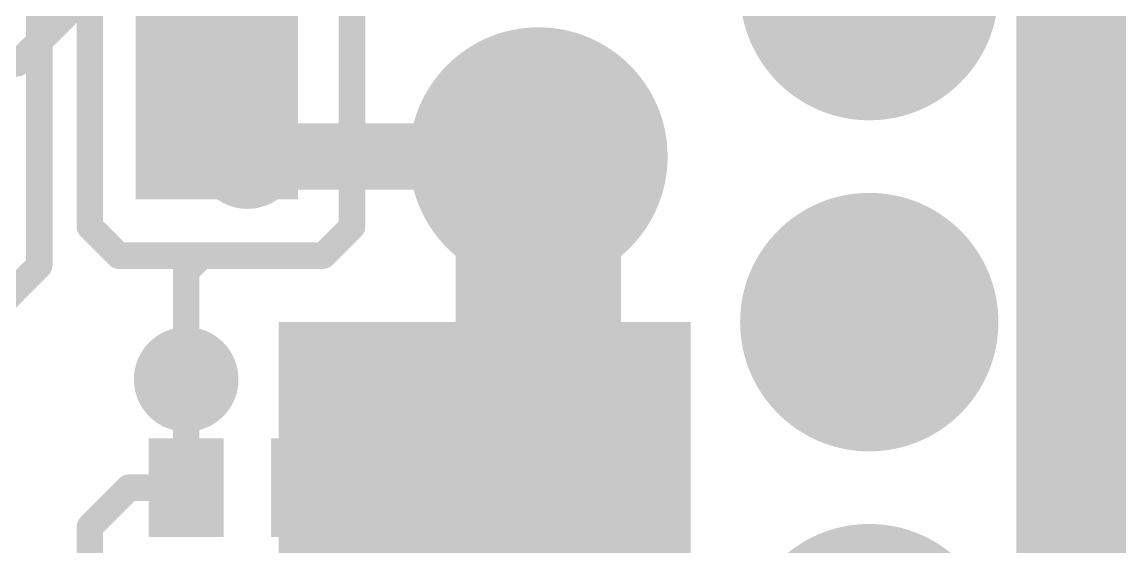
# Model space of a CAD drawing. Header units: millimetres. Extents: x -0.39 to 1.43, y -0.39 to 1.45.
# Drawn here: x 0.7299 to 1.0636, y 0.2391 to 0.3976 of the extents above; entities that cross this region are included whole.
import ezdxf

# ---------------------------------------------------------------- set-up
doc = ezdxf.new("R2010")
doc.units = ezdxf.units.MM
doc.header["$MEASUREMENT"] = 0
for name, color, linetype in [('BottomLayer', 5, 'Continuous'), ('BottomPaste', 16, 'Continuous'), ('BottomSolder', 6, 'Continuous'), ('MultiLayer', 9, 'Continuous'), ('PadHoleLayer', 156, 'Continuous'), ('TopLayer', 1, 'Continuous'), ('TopOverlay', 2, 'Continuous'), ('TopSolder', 216, 'Continuous'), ('ViaHoleLayer', 16, 'Continuous')]:
    doc.layers.add(name, color=color, linetype=linetype)

# ---------------------------------------------------------------- blocks, each defined once
blk = doc.blocks.new('C___0402_B_20')
at = {"layer": 'BottomLayer'}
for points in [[(-0.0095, 0.0125), (-0.0095, -0.0125), (-0.0275, -0.0125), (-0.0275, 0.0125)], [(0.0275, 0.0125), (0.0275, -0.0125), (0.0095, -0.0125), (0.0095, 0.0125)]]:
    blk.add_hatch(color=5, dxfattribs=at).paths.add_polyline_path(points)
at = {"layer": 'BottomPaste'}
for points in [[(-0.0095, 0.0125), (-0.0095, -0.0125), (-0.0275, -0.0125), (-0.0275, 0.0125)], [(0.0275, 0.0125), (0.0275, -0.0125), (0.0095, -0.0125), (0.0095, 0.0125)]]:
    blk.add_hatch(color=16, dxfattribs=at).paths.add_polyline_path(points)
at = {"layer": 'BottomSolder'}
for points in [[(-0.00714, 0.01486), (-0.00714, -0.01486), (-0.02986, -0.01486), (-0.02986, 0.01486)], [(0.02986, 0.01486), (0.02986, -0.01486), (0.00714, -0.01486), (0.00714, 0.01486)]]:
    blk.add_hatch(color=6, dxfattribs=at).paths.add_polyline_path(points)
blk = doc.blocks.new('HY951180A_82')
at = {"layer": 'BottomLayer'}
h = blk.add_hatch(color=5, dxfattribs=at)
edge = h.paths.add_edge_path()
edge.add_arc((-0.025, -0.15591), 0.03504, 0, 360)
h = blk.add_hatch(color=5, dxfattribs=at)
edge = h.paths.add_edge_path()
edge.add_arc((0.075, -0.15591), 0.03504, 0, 360)
h = blk.add_hatch(color=5, dxfattribs=at)
edge = h.paths.add_edge_path()
edge.add_arc((-0.075, -0.25591), 0.03504, 0, 360)
h = blk.add_hatch(color=5, dxfattribs=at)
edge = h.paths.add_edge_path()
edge.add_arc((0.025, -0.25591), 0.03504, 0, 360)
h = blk.add_hatch(color=5, dxfattribs=at)
edge = h.paths.add_edge_path()
edge.add_arc((0.125, -0.25591), 0.03504, 0, 360)
at = {"layer": 'BottomSolder'}
h = blk.add_hatch(color=6, dxfattribs=at)
edge = h.paths.add_edge_path()
edge.add_arc((-0.025, -0.15591), 0.03904, 0, 360)
h = blk.add_hatch(color=6, dxfattribs=at)
edge = h.paths.add_edge_path()
edge.add_arc((0.075, -0.15591), 0.03904, 0, 360)
h = blk.add_hatch(color=6, dxfattribs=at)
edge = h.paths.add_edge_path()
edge.add_arc((-0.075, -0.25591), 0.03904, 0, 360)
h = blk.add_hatch(color=6, dxfattribs=at)
edge = h.paths.add_edge_path()
edge.add_arc((0.025, -0.25591), 0.03904, 0, 360)
h = blk.add_hatch(color=6, dxfattribs=at)
edge = h.paths.add_edge_path()
edge.add_arc((0.125, -0.25591), 0.03904, 0, 360)
at = {"layer": 'MultiLayer'}
h = blk.add_hatch(color=9, dxfattribs=at)
edge = h.paths.add_edge_path()
edge.add_arc((-0.025, -0.15591), 0.03504, 0, 360)
h = blk.add_hatch(color=9, dxfattribs=at)
edge = h.paths.add_edge_path()
edge.add_arc((0.075, -0.15591), 0.03504, 0, 360)
h = blk.add_hatch(color=9, dxfattribs=at)
edge = h.paths.add_edge_path()
edge.add_arc((-0.075, -0.25591), 0.03504, 0, 360)
h = blk.add_hatch(color=9, dxfattribs=at)
edge = h.paths.add_edge_path()
edge.add_arc((0.025, -0.25591), 0.03504, 0, 360)
h = blk.add_hatch(color=9, dxfattribs=at)
edge = h.paths.add_edge_path()
edge.add_arc((0.125, -0.25591), 0.03504, 0, 360)
at = {"layer": 'PadHoleLayer'}
h = blk.add_hatch(color=156, dxfattribs=at)
edge = h.paths.add_edge_path()
edge.add_arc((-0.025, -0.15591), 0.01752, 0, 360)
h = blk.add_hatch(color=156, dxfattribs=at)
edge = h.paths.add_edge_path()
edge.add_arc((0.075, -0.15591), 0.01752, 0, 360)
h = blk.add_hatch(color=156, dxfattribs=at)
edge = h.paths.add_edge_path()
edge.add_arc((0.025, -0.25591), 0.01752, 0, 360)
h = blk.add_hatch(color=156, dxfattribs=at)
edge = h.paths.add_edge_path()
edge.add_arc((0.125, -0.25591), 0.01752, 0, 360)
at = {"layer": 'TopLayer'}
h = blk.add_hatch(color=1, dxfattribs=at)
edge = h.paths.add_edge_path()
edge.add_arc((-0.025, -0.15591), 0.03504, 0, 360)
h = blk.add_hatch(color=1, dxfattribs=at)
edge = h.paths.add_edge_path()
edge.add_arc((0.075, -0.15591), 0.03504, 0, 360)
h = blk.add_hatch(color=1, dxfattribs=at)
edge = h.paths.add_edge_path()
edge.add_arc((-0.075, -0.25591), 0.03504, 0, 360)
h = blk.add_hatch(color=1, dxfattribs=at)
edge = h.paths.add_edge_path()
edge.add_arc((0.025, -0.25591), 0.03504, 0, 360)
h = blk.add_hatch(color=1, dxfattribs=at)
edge = h.paths.add_edge_path()
edge.add_arc((0.125, -0.25591), 0.03504, 0, 360)
at = {"layer": 'TopSolder'}
h = blk.add_hatch(color=216, dxfattribs=at)
edge = h.paths.add_edge_path()
edge.add_arc((-0.025, -0.15591), 0.03904, 0, 360)
h = blk.add_hatch(color=216, dxfattribs=at)
edge = h.paths.add_edge_path()
edge.add_arc((0.075, -0.15591), 0.03904, 0, 360)
h = blk.add_hatch(color=216, dxfattribs=at)
edge = h.paths.add_edge_path()
edge.add_arc((-0.075, -0.25591), 0.03904, 0, 360)
h = blk.add_hatch(color=216, dxfattribs=at)
edge = h.paths.add_edge_path()
edge.add_arc((0.025, -0.25591), 0.03904, 0, 360)
h = blk.add_hatch(color=216, dxfattribs=at)
edge = h.paths.add_edge_path()
edge.add_arc((0.125, -0.25591), 0.03904, 0, 360)
at = {"layer": 'TopOverlay', "const_width": 0.005}
blk.add_lwpolyline([(-0.331, -0.331), (0.331, -0.331)], dxfattribs=at)

msp = doc.modelspace()

# ---------------------------------------------------------------- hatches: boundary and pattern name
at = {"layer": 'BottomLayer'}
for points in [[(0.7642, 0.34402), (0.81328, 0.34402), (0.81328, 0.41649), (0.7642, 0.41649)], [(0.8075, 0.207), (0.932, 0.207), (0.932, 0.30698), (0.8075, 0.30698)]]:
    msp.add_hatch(color=5, dxfattribs=at).paths.add_polyline_path(points)
h = msp.add_hatch(color=5, dxfattribs=at)
edge = h.paths.add_edge_path()
edge.add_arc((0.79801, 0.35698), 0.01181, 0, 360)
h = msp.add_hatch(color=5, dxfattribs=at)
edge = h.paths.add_edge_path()
edge.add_arc((0.7795, 0.28968), 0.01181, 0, 360)
at = {"layer": 'BottomSolder'}
h = msp.add_hatch(color=6, dxfattribs=at)
edge = h.paths.add_edge_path()
edge.add_arc((0.79801, 0.35698), 0.01581, 0, 360)
h = msp.add_hatch(color=6, dxfattribs=at)
edge = h.paths.add_edge_path()
edge.add_arc((0.7795, 0.28968), 0.01581, 0, 360)
at = {"layer": 'TopLayer'}
h = msp.add_hatch(color=1, dxfattribs=at)
edge = h.paths.add_edge_path()
edge.add_arc((0.79801, 0.35698), 0.01181, 0, 360)
h = msp.add_hatch(color=1, dxfattribs=at)
edge = h.paths.add_edge_path()
edge.add_arc((0.7795, 0.28968), 0.01181, 0, 360)
at = {"layer": 'TopSolder'}
h = msp.add_hatch(color=216, dxfattribs=at)
edge = h.paths.add_edge_path()
edge.add_arc((0.79801, 0.35698), 0.01581, 0, 360)
h = msp.add_hatch(color=216, dxfattribs=at)
edge = h.paths.add_edge_path()
edge.add_arc((0.7795, 0.28968), 0.01581, 0, 360)
at = {"layer": 'ViaHoleLayer'}
h = msp.add_hatch(color=16, dxfattribs=at)
edge = h.paths.add_edge_path()
edge.add_arc((0.79801, 0.35698), 0.00591, 0, 360)
h = msp.add_hatch(color=16, dxfattribs=at)
edge = h.paths.add_edge_path()
edge.add_arc((0.7795, 0.28968), 0.00591, 0, 360)

# ---------------------------------------------------------------- linework, layer by layer
at = {"layer": 'BottomLayer'}
for points, const_width in [([(0.73509, 0.32404), (0.73509, 0.48685)], 0.008), ([(0.75039, 0.33576), (0.75039, 0.45728)], 0.008), ([(0.82963, 0.33576), (0.82963, 0.45728)], 0.008), ([(0.88599, 0.25698), (0.88599, 0.35698)], 0.05), ([(0.75039, 0.33576), (0.7591, 0.32706)], 0.008), ([(0.82092, 0.32706), (0.82963, 0.33576)], 0.008), ([(0.7591, 0.32706), (0.78419, 0.32706)], 0.008), ([(0.7795, 0.32237), (0.78419, 0.32706)], 0.008), ([(0.78419, 0.32706), (0.82092, 0.32706)], 0.008), ([(0.61113, 0.20008), (0.73509, 0.32404)], 0.008), ([(0.7795, 0.28968), (0.7795, 0.32237)], 0.008), ([(0.7795, 0.25698), (0.7795, 0.28968)], 0.008), ([(0.87499, 0.274), (0.87499, 0.274)], 0.025), ([(0.87499, 0.274), (0.88599, 0.25698)], 0.025), ([(0.87499, 0.274), (0.88599, 0.25698)], 0.025), ([(0.75039, 0.24517), (0.7622, 0.25698)], 0.008), ([(0.7622, 0.25698), (0.7795, 0.25698)], 0.008), ([(0.75039, 0.13401), (0.75039, 0.24517)], 0.008)]:
    msp.add_lwpolyline(points, dxfattribs=dict(at, const_width=const_width))
for points, const_width in [([(0.87349, 0.35698, 1), (0.89849, 0.35698, 1)], 0.025), ([(0.74839, 0.33576, 1), (0.75239, 0.33576, 1)], 0.004), ([(0.74839, 0.33576, 1), (0.75239, 0.33576, 1)], 0.004), ([(0.82763, 0.33576, 1), (0.83163, 0.33576, 1)], 0.004), ([(0.82763, 0.33576, 1), (0.83163, 0.33576, 1)], 0.004), ([(0.7571, 0.32706, 1), (0.7611, 0.32706, 1)], 0.004), ([(0.7571, 0.32706, 1), (0.7611, 0.32706, 1)], 0.004), ([(0.78219, 0.32706, 1), (0.78619, 0.32706, 1)], 0.004), ([(0.78219, 0.32706, 1), (0.78619, 0.32706, 1)], 0.004), ([(0.78219, 0.32706, 1), (0.78619, 0.32706, 1)], 0.004), ([(0.81892, 0.32706, 1), (0.82292, 0.32706, 1)], 0.004), ([(0.81892, 0.32706, 1), (0.82292, 0.32706, 1)], 0.004), ([(0.73309, 0.32404, 1), (0.73709, 0.32404, 1)], 0.004), ([(0.73309, 0.32404, 1), (0.73709, 0.32404, 1)], 0.004), ([(0.7775, 0.32237, 1), (0.7815, 0.32237, 1)], 0.004), ([(0.7775, 0.32237, 1), (0.7815, 0.32237, 1)], 0.004), ([(0.86825, 0.28865, 1), (0.88075, 0.28865, 1)], 0.0125), ([(0.7775, 0.28968, 1), (0.7815, 0.28968, 1)], 0.004), ([(0.7775, 0.28968, 1), (0.7815, 0.28968, 1)], 0.004), ([(0.86874, 0.274, 1), (0.88124, 0.274, 1)], 0.0125), ([(0.86874, 0.274, 1), (0.88124, 0.274, 1)], 0.0125), ([(0.86874, 0.274, 1), (0.88124, 0.274, 1)], 0.0125), ([(0.86874, 0.274, 1), (0.88124, 0.274, 1)], 0.0125), ([(0.86874, 0.274, 1), (0.88124, 0.274, 1)], 0.0125), ([(0.87349, 0.25698, 1), (0.89849, 0.25698, 1)], 0.025), ([(0.87974, 0.25698, 1), (0.89224, 0.25698, 1)], 0.0125), ([(0.87974, 0.25698, 1), (0.89224, 0.25698, 1)], 0.0125), ([(0.7602, 0.25698, 1), (0.7642, 0.25698, 1)], 0.004), ([(0.7602, 0.25698, 1), (0.7642, 0.25698, 1)], 0.004), ([(0.7775, 0.25698, 1), (0.7815, 0.25698, 1)], 0.004), ([(0.7775, 0.25698, 1), (0.7815, 0.25698, 1)], 0.004), ([(0.74839, 0.24517, 1), (0.75239, 0.24517, 1)], 0.004), ([(0.74839, 0.24517, 1), (0.75239, 0.24517, 1)], 0.004)]:
    msp.add_lwpolyline(points, format="xyb", close=True, dxfattribs=dict(at, const_width=const_width))
at = {"layer": 'BottomLayer', "const_width": 0.025}
msp.add_lwpolyline([(0.8745, 0.28865, -0.149929), (0.87499, 0.274)], format="xyb", dxfattribs=at)
at = {"layer": 'TopLayer'}
for points, const_width in [([(0.7285, 0.38516), (0.7917, 0.44836)], 0.008), ([(1.04549, 0.08549), (1.04549, 0.43433)], 0.03), ([(0.68788, 0.38516), (0.7285, 0.38516)], 0.008), ([(0.79801, 0.35698), (0.88599, 0.35698)], 0.02), ([(0.98599, 0.30179), (0.98599, 0.30698)], 0.05)]:
    msp.add_lwpolyline(points, dxfattribs=dict(at, const_width=const_width))
for points, const_width in [([(0.7265, 0.38516, 1), (0.7305, 0.38516, 1)], 0.004), ([(0.7265, 0.38516, 1), (0.7305, 0.38516, 1)], 0.004), ([(0.79301, 0.35698, 1), (0.80301, 0.35698, 1)], 0.01), ([(0.88099, 0.35698, 1), (0.89099, 0.35698, 1)], 0.01), ([(0.97349, 0.30698, 1), (0.99849, 0.30698, 1)], 0.025), ([(0.97349, 0.30179, 1), (0.99849, 0.30179, 1)], 0.025)]:
    msp.add_lwpolyline(points, format="xyb", close=True, dxfattribs=dict(at, const_width=const_width))

# ---------------------------------------------------------------- block references
for name, p, rotation in [('HY951180A_82', (0.73009, 0.28198), 90), ('C___0402_B_20', (0.798, 0.25698), 180)]:
    msp.add_blockref(name, p, dxfattribs=dict(rotation=rotation))

doc.saveas('drawing.dxf')
